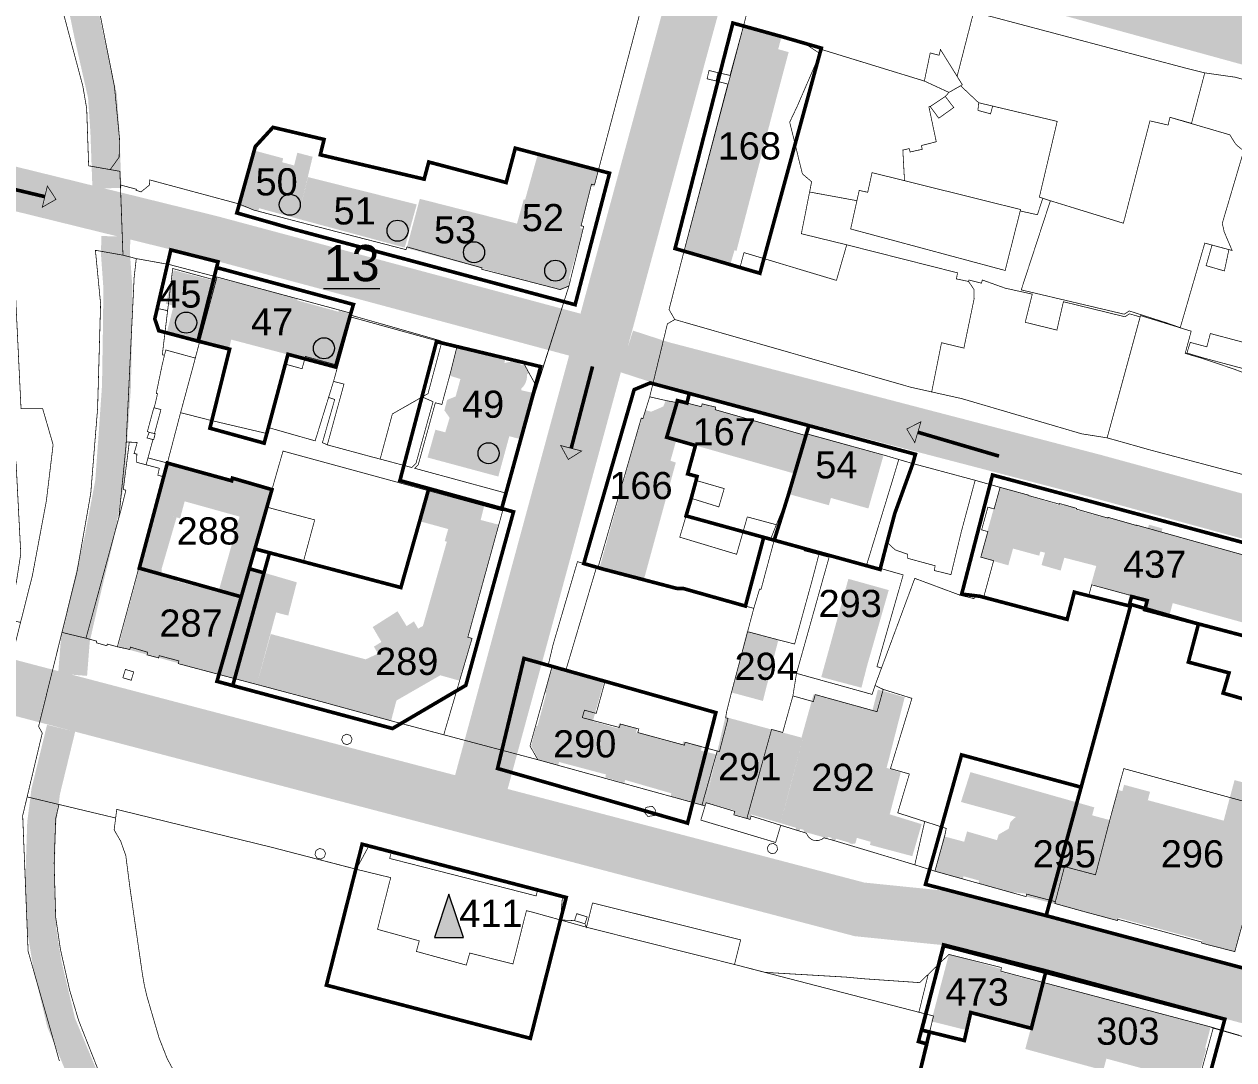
# Model space of a CAD drawing. Header units: millimetres. Extents: x 21689 to 31331, y 37531 to 43751.
# Drawn here: x 26219.4 to 26553.4, y 42319.8 to 42605.9 of the extents above; entities that cross this region are included whole.
import ezdxf

# ---------------------------------------------------------------- set-up
doc = ezdxf.new("R2010")
doc.units = ezdxf.units.MM
doc.linetypes.add('g5_084', pattern=[0.4, 0.2, -0.2])
doc.layers.add('0.1 ОКН', color=1, linetype='Continuous', lineweight=9, transparency=0.4)
doc.layers.add('00 Дороги', color=252, linetype='Continuous', lineweight=9, transparency=0.2)
for name, color, linetype, lineweight in [('0.15 - Видовые раскрытия', 22, 'Continuous', 9), ('00 границы ОКН', 1, 'Continuous', 40), ('00 номер ОКН', 7, 'Continuous', 15), ('00 Разраб границы', 5, 'g5_084', 50), ('CONTUR', 150, 'Continuous', 9)]:
    doc.layers.add(name, color=color, linetype=linetype, lineweight=lineweight)
doc.styles.get("Standard").update_dxf_attribs({"font": 'arial.ttf'})
doc.linetypes.add('474_2', pattern='A,1,-0.5,[222,geobl2.shx,S=0.1,R=0,X=0,Y=0],-0.5,3', length=5)

# ---------------------------------------------------------------- blocks, each defined once
blk = doc.blocks.new('участки все')
at = {"layer": 'CONTUR', "const_width": 0.2}
for points in [[(3319.25, 4749.1), (3334.95, 4811.3), (3338.8, 4831.9), (3340.66, 4847.39), (3337.77, 4857.37), (3331.8, 4857.33)], [(3337.07, 4990.71), (3348.86, 4946.46), (3349.93, 4940.2), (3350.47, 4924.42), (3359.1, 4922.9), (3359.95, 4899.74), (3352.34, 4901.09), (3353.77, 4886.3), (3352.94, 4857.34), (3351.05, 4833.94), (3347.25, 4812.3), (3336.65, 4769.54), (3337.66, 4767.74), (3332.26, 4744.95), (3333.75, 4707.49), (3342.4, 4677.14)], [(3535.69, 4979.91), (3531.26, 4962.97), (3527.57, 4949.39), (3524.25, 4950.14), (3523.53, 4950.32), (3522.68, 4950.53), (3521.78, 4950.75), (3521.23, 4948.46), (3522.13, 4948.23), (3522.99, 4948.03), (3523.7, 4947.86), (3526.96, 4946.99), (3514.78, 4900.52), (3510.73, 4884.71), (3512.32, 4881.96), (3510.27, 4880.78), (3505.39, 4860.61), (3503.5, 4854.58), (3503.06, 4854.76), (3491.11, 4813.44), (3490.7, 4813.56), (3485.44, 4815.09), (3478.68, 4792.07), (3477.29, 4786.15), (3478.35, 4785.84), (3472.33, 4764.17), (3474.52, 4760.37), (3448.52, 4767.27), (3456.33, 4793.88), (3455.18, 4794.23), (3473.71, 4861.59), (3483.08, 4891.21), (3487.17, 4907.7), (3486.44, 4907.84), (3489.31, 4919.35), (3490.14, 4919.13), (3514.9, 5012.83)], [(3670.47, 4976.43), (3744.9, 4957.65), (3737.73, 4929.24), (3724.21, 4933.05), (3712.88, 4936.21), (3709.51, 4936.63), (3694, 4941.02), (3678.15, 4945.78), (3667.08, 4948.89), (3658.65, 4950.09), (3652.86, 4951.54), (3600.73, 4965.36)], [(3670.58, 4816.57), (3639.75, 4825.19), (3639.74, 4825.09), (3631.94, 4827.32), (3631.88, 4827.13), (3623.21, 4829.61), (3623.26, 4829.8), (3618.53, 4831.15), (3618.48, 4830.96), (3609.83, 4833.39), (3609.86, 4833.49), (3602.13, 4835.61), (3595.24, 4837.56), (3583.83, 4840.63), (3578.05, 4842.17), (3574.15, 4843.31), (3570, 4844.53), (3548.66, 4850.41), (3548.52, 4849.9), (3523.46, 4857.06), (3523.63, 4857.76), (3519.87, 4858.67), (3519.66, 4857.88), (3513.03, 4859.56), (3512.91, 4859.01), (3509.82, 4859.6), (3505.39, 4860.61), (3510.27, 4880.78), (3512.32, 4881.96), (3512.32, 4881.96), (3577.46, 4863.26), (3591.57, 4860.11), (3624.63, 4850.4), (3631.69, 4849.28), (3638.03, 4847.5), (3643.54, 4845.94), (3671.74, 4838.47)], [(3670.58, 4816.57), (3639.75, 4825.19), (3639.74, 4825.09), (3631.94, 4827.32), (3631.88, 4827.13), (3623.21, 4829.61), (3623.26, 4829.8), (3618.53, 4831.15), (3618.48, 4830.96), (3609.83, 4833.39), (3609.86, 4833.49), (3602.13, 4835.61), (3600.5, 4829.65), (3598.76, 4830.14), (3597.04, 4823.86), (3598.76, 4823.39), (3596.82, 4816.33), (3600.35, 4815.35), (3597.61, 4805.31), (3597.61, 4805.31), (3599.97, 4804.67), (3620.5, 4799.17), (3622.5, 4806.61), (3626.56, 4805.52), (3627.42, 4808.69), (3642.61, 4804.56), (3641.94, 4802.07), (3648.89, 4800.18), (3672.31, 4793.83)], [(3669.72, 4776.93), (3663.98, 4778.72), (3665.37, 4784.17), (3654.32, 4787.16), (3655.41, 4791.23), (3657.22, 4797.92), (3648.89, 4800.18), (3648.16, 4800.37), (3641.94, 4802.07), (3642.61, 4804.56), (3627.42, 4808.69), (3626.56, 4805.52), (3622.5, 4806.61), (3620.5, 4799.17), (3599.97, 4804.67), (3597.61, 4805.31), (3596.57, 4805.47), (3595.18, 4805.81), (3594.95, 4804.86), (3591.08, 4805.82), (3578.58, 4810.47), (3567.6, 4780.87), (3569.87, 4779.8), (3577.79, 4777.33), (3571.86, 4757.92), (3577.08, 4756.43), (3573.87, 4745.71), (3587.26, 4741.41), (3586.84, 4739.32), (3584.14, 4729.59), (3609.3, 4722.57), (3609.48, 4723.25), (3617.4, 4721.18), (3619.92, 4730.85), (3628.48, 4728.59), (3632.5, 4744), (3634.75, 4752.29), (3636.3, 4757.93), (3636.3, 4757.93), (3677.64, 4746.65)], [(3668.14, 4684.26), (3660.21, 4686.59), (3602.32, 4701.98), (3602.51, 4702.96), (3588, 4706.6), (3579.91, 4698.81), (3564.55, 4699.87), (3559.59, 4700.33), (3537.26, 4701.64), (3528.8, 4703.82), (3530.5, 4710.62), (3489.6, 4720.83), (3487.92, 4714.11), (3487.5, 4715.06), (3488.13, 4716.96), (3485.24, 4717.87), (3484.63, 4715.93), (3480.75, 4716.12), (3481.31, 4722.66), (3474.44, 4724.39), (3474.03, 4722.76), (3433.6, 4733.11), (3434.03, 4734.82), (3427.81, 4736.5), (3424.35, 4730.14), (3400.84, 4736.23), (3358.23, 4746.65), (3357.92, 4744.28), (3333.49, 4750.11), (3337.66, 4767.74), (3336.65, 4769.54), (3343.1, 4795.54), (3343.1, 4795.54), (3349.74, 4793.94), (3352.71, 4793.13), (3352.57, 4792.69), (3355.49, 4791.86), (3355.63, 4792.32), (3358.41, 4791.57), (3361.82, 4790.82), (3362.01, 4791.48), (3366.78, 4790.06), (3366.59, 4789.34), (3369.8, 4788.49), (3369.96, 4789.11), (3375.4, 4787.67), (3375.2, 4786.92), (3380.39, 4785.54), (3396.91, 4781.16), (3414.87, 4776.38), (3425.46, 4773.47), (3433.92, 4771.14), (3474.52, 4760.37), (3519.82, 4747.86), (3520.68, 4747.64), (3519.5, 4743.7), (3540.15, 4737.52), (3541.57, 4742.27), (3548.64, 4740.09), (3549.19, 4739.07), (3549.98, 4738.4), (3550.7, 4738.1), (3551.96, 4738.05), (3552.93, 4738.41), (3553.49, 4738.81), (3554.35, 4738.58), (3555.55, 4738.25), (3556.45, 4738), (3578.58, 4731.35), (3584.14, 4729.59), (3609.3, 4722.57), (3609.48, 4723.25), (3617.4, 4721.18), (3617.25, 4720.67), (3625.04, 4718.5), (3634.52, 4715.95), (3634.6, 4716.32), (3657.85, 4710.01), (3657.77, 4709.72), (3666.94, 4707.38)], [(3342.4, 4677.14), (3333.75, 4707.49), (3332.26, 4744.95), (3333.49, 4750.11), (3342.29, 4748.01), (3341.37, 4744.13), (3340.95, 4731.83), (3341.37, 4716.89), (3342.68, 4707.99), (3345.22, 4696.74), (3347.71, 4688.36), (3356.81, 4665.27)], [(3575.84, 4657.35), (3583.75, 4689.6), (3578.58, 4690.92), (3563.11, 4694.92), (3528.8, 4703.82), (3487.92, 4714.11), (3472.92, 4718.3), (3471.35, 4718.69), (3467.64, 4703.97), (3455.69, 4706.97), (3454.75, 4703.65), (3440.97, 4707.42), (3441.75, 4710.35), (3430.23, 4713.53), (3433.87, 4727.81), (3424.6, 4730.06), (3400.84, 4736.23), (3358.23, 4746.65), (3358.23, 4746.65), (3357.51, 4741.01), (3359.33, 4737.85), (3360.73, 4733.89), (3361.9, 4724.81), (3365.33, 4701.03), (3365.88, 4697.93), (3366.58, 4694.96), (3369.93, 4683.5), (3372.17, 4677.78), (3380, 4663.28)]]:
    blk.add_lwpolyline(points, dxfattribs=at)
for points in [[(3322.4, 5027.8), (3323.12, 5026.21), (3333.41, 5001.28), (3337.07, 4990.71), (3348.86, 4946.46), (3349.93, 4940.2), (3350.47, 4924.42), (3356.42, 4923.37), (3358.89, 4926.8), (3358.99, 4932.02), (3357.6, 4946.31), (3353.84, 4965.2), (3349.1, 4992.71), (3339.16, 5011.4), (3334.62, 5020.82), (3330.45, 5031.14), (3322.4, 5027.8)], [(3535.69, 4979.91), (3539.99, 4982.53), (3595.15, 4968.18), (3594.82, 4966.88), (3590.27, 4949.14), (3585.66, 4956.54), (3585.29, 4954.95), (3582.84, 4955.6), (3581.22, 4947.83), (3543.7, 4959.36), (3531.26, 4962.97), (3535.69, 4979.91)], [(3594.82, 4966.88), (3600.73, 4965.36), (3652.86, 4951.54), (3658.65, 4950.09), (3654.98, 4936.15), (3649.03, 4937.82), (3648.52, 4935.68), (3643.51, 4936.83), (3636.18, 4908.56), (3616.02, 4914.77), (3612.98, 4915.78), (3617.9, 4936.69), (3596.21, 4941.84), (3591.24, 4946.53), (3591.7, 4946.81), (3590.27, 4949.14), (3594.82, 4966.88)], [(3531.26, 4962.97), (3543.7, 4959.36), (3548.85, 4957.77), (3552.41, 4955.41), (3546.13, 4940.88), (3544.04, 4936.49), (3547.54, 4922.2), (3550.09, 4920.03), (3547.26, 4905.66), (3559.79, 4902.6), (3556.95, 4892.77), (3531.41, 4900.45), (3530.24, 4896.05), (3527.27, 4896.89), (3514.78, 4900.52), (3531.26, 4962.97)], [(3548.85, 4957.77), (3581.22, 4947.83), (3588.01, 4944.7), (3587.01, 4943.57), (3582.84, 4940.79), (3582.71, 4940.87), (3582.47, 4940.74), (3584.51, 4931.07), (3580.4, 4930.01), (3580.64, 4928.98), (3577.29, 4928.24), (3577.03, 4929.17), (3575.28, 4928.77), (3575.74, 4920.31), (3566.78, 4922.54), (3565.58, 4917.11), (3563.23, 4917.62), (3563.01, 4916.64), (3562.59, 4914.79), (3549.54, 4917.18), (3550.09, 4920.03), (3547.54, 4922.2), (3544.04, 4936.49), (3546.13, 4940.88), (3552.41, 4955.41), (3548.85, 4957.77)], [(3582.84, 4955.6), (3585.29, 4954.95), (3585.66, 4956.54), (3591.7, 4946.81), (3588.01, 4944.7), (3581.22, 4947.83), (3582.84, 4955.6)], [(3521.23, 4948.46), (3521.78, 4950.75), (3522.68, 4950.53), (3523.53, 4950.32), (3524.25, 4950.14), (3524.09, 4949.5), (3523.87, 4948.53), (3523.7, 4947.86), (3522.99, 4948.03), (3522.13, 4948.23), (3521.23, 4948.46)], [(3591.24, 4946.53), (3596.21, 4941.84), (3596.02, 4939.72), (3599.51, 4938.77), (3600.07, 4940.92), (3617.9, 4936.69), (3612.98, 4915.78), (3613.92, 4915.47), (3612.44, 4910.91), (3607.7, 4911.94), (3607.8, 4912.34), (3575.74, 4920.31), (3575.28, 4928.77), (3577.03, 4929.17), (3577.29, 4928.24), (3580.64, 4928.98), (3580.4, 4930.01), (3584.51, 4931.07), (3582.47, 4940.74), (3582.71, 4940.87), (3582.84, 4940.79), (3585.2, 4937.57), (3589.34, 4940.52), (3587.01, 4943.57), (3588.01, 4944.7), (3591.24, 4946.53)], [(3582.84, 4940.79), (3587.01, 4943.57), (3589.34, 4940.52), (3585.2, 4937.57), (3582.84, 4940.79)], [(3607.97, 4890.15), (3616.02, 4914.77), (3636.18, 4908.56), (3643.51, 4936.83), (3648.52, 4935.68), (3649.03, 4937.82), (3665.56, 4932.98), (3667.12, 4930.5), (3667.63, 4929.97), (3669.4, 4928.57), (3663.48, 4908.53), (3663.99, 4906.25), (3666.18, 4901.04), (3658.65, 4903.07), (3651.88, 4879.72), (3648, 4881.07), (3637.8, 4884.33), (3636.42, 4883.43), (3607.97, 4890.15)], [(3359.25, 4919.13), (3363.67, 4917.94), (3363.55, 4917.66), (3364.94, 4917.22), (3367.25, 4919.09), (3367.35, 4920.52), (3388.44, 4914.84), (3391.83, 4913.94), (3396.04, 4912.21), (3407.95, 4909.07), (3438.11, 4901.26), (3438.35, 4902.02), (3459.09, 4896.24), (3458.99, 4895.85), (3480.61, 4890.25), (3483.08, 4891.21), (3474.19, 4863.37), (3472.09, 4867.15), (3470.74, 4869.63), (3452.13, 4874.29), (3447.96, 4875.66), (3447.61, 4875.77), (3447.7, 4876.06), (3447.09, 4876.25), (3422.74, 4883.2), (3422.88, 4883.72), (3385.89, 4893.71), (3372.66, 4897.17), (3363.63, 4898.79), (3359.95, 4899.74), (3359.25, 4919.13)], [(3560.86, 4906.98), (3561.09, 4907.95), (3563.01, 4916.64), (3563.23, 4917.62), (3565.58, 4917.11), (3566.78, 4922.54), (3607.8, 4912.34), (3607.62, 4911.65), (3605.92, 4904.97), (3603.53, 4895.51), (3560.86, 4906.98)], [(3324.77, 4908.98), (3329.4, 4907.09), (3331.8, 4857.33), (3337.77, 4857.37), (3340.66, 4847.39), (3338.8, 4831.9), (3334.95, 4811.3), (3331.67, 4798.31), (3328.81, 4798.99), (3330.42, 4809.08), (3330.5, 4809.33), (3331.73, 4817.27), (3330.42, 4842.68), (3324.07, 4843.64), (3327.82, 4860.8), (3327.83, 4868.62), (3327.77, 4874.85), (3327.2, 4881.47), (3326.33, 4881.49), (3326.01, 4895.06), (3325.81, 4897.28), (3324.77, 4908.98)], [(3352.34, 4901.09), (3359.95, 4899.74), (3363.63, 4898.79), (3363.04, 4893.67), (3360.78, 4846.97), (3358.84, 4827.37), (3349.74, 4793.94), (3343.1, 4795.54), (3347.25, 4812.3), (3351.05, 4833.94), (3352.94, 4857.34), (3353.77, 4886.3), (3352.34, 4901.09)], [(3514.78, 4900.52), (3527.27, 4896.89), (3530.24, 4896.05), (3531.41, 4900.45), (3556.95, 4892.77), (3559.79, 4902.6), (3590.37, 4894.86), (3590.08, 4893.18), (3593.41, 4892.48), (3594.9, 4890.33), (3594.97, 4887.74), (3592.14, 4874.07), (3585.97, 4875.56), (3583.24, 4861.97), (3577.46, 4863.26), (3512.32, 4881.96), (3510.73, 4884.71), (3514.78, 4900.52)], [(3660.65, 4902.53), (3659.02, 4896.84), (3664.06, 4895.39), (3665.31, 4901.28), (3660.65, 4902.53)], [(3363.63, 4898.79), (3363.04, 4893.67), (3360.84, 4848.17), (3363.88, 4847.98), (3363.01, 4844.93), (3363.78, 4844.82), (3363.72, 4842.53), (3366.34, 4841.84), (3366.85, 4843.74), (3368.22, 4848.81), (3366.59, 4849.26), (3367.18, 4850.8), (3366.7, 4851.06), (3368.48, 4857.62), (3368.59, 4857.6), (3369.5, 4861.5), (3369.13, 4861.53), (3370.72, 4869.2), (3371.39, 4872.07), (3370.81, 4872.23), (3372.27, 4884.41), (3369.64, 4884.99), (3372.41, 4897.21), (3363.63, 4898.79)], [(3373.68, 4896.06), (3375.22, 4895.63), (3385.68, 4892.78), (3381.15, 4875.93), (3379.91, 4871.32), (3371.78, 4873.54), (3371.39, 4872.07), (3370.81, 4872.23), (3373.68, 4896.06)], [(3410.34, 4871.77), (3409.4, 4868.37), (3404.89, 4869.61), (3400.36, 4853.08), (3400.1, 4852.12), (3399.65, 4850.48), (3383.98, 4854.16), (3375.86, 4856.24), (3379.58, 4870.02), (3381.15, 4875.93), (3385.64, 4892.78), (3385.89, 4893.71), (3422.88, 4883.72), (3422.74, 4883.2), (3418.79, 4869.45), (3410.34, 4871.77)], [(3593.41, 4892.48), (3593.55, 4892.88), (3596.99, 4892.01), (3597.21, 4892.89), (3603.55, 4890.62), (3611.01, 4888.98), (3609.08, 4881.19), (3617.82, 4879.05), (3619.61, 4886.88), (3636.63, 4882.72), (3637.85, 4883.54), (3640.81, 4882.69), (3631.69, 4849.28), (3624.63, 4850.4), (3591.57, 4860.11), (3583.24, 4861.97), (3585.97, 4875.56), (3592.14, 4874.07), (3594.97, 4887.74), (3594.9, 4890.33), (3593.41, 4892.48)], [(3422.74, 4883.2), (3447.09, 4876.25), (3447.7, 4876.06), (3447.61, 4875.77), (3446.43, 4876.15), (3423.01, 4882.63), (3421.29, 4876.44), (3419.31, 4869.31), (3418.79, 4869.45), (3422.74, 4883.2)], [(3640.9, 4883.06), (3654.9, 4878.74), (3653.24, 4872.61), (3657.91, 4871.24), (3666.58, 4868.32), (3671.83, 4866.32), (3681.76, 4863.79), (3675.12, 4837.58), (3671.74, 4838.47), (3643.54, 4845.94), (3638.03, 4847.5), (3631.69, 4849.28), (3640.9, 4883.06)], [(3447.96, 4875.66), (3444.17, 4861.49), (3434.33, 4855.88), (3430.96, 4843.42), (3428.36, 4844.1), (3416.37, 4847.35), (3417.81, 4852.57), (3420.97, 4864.13), (3418.09, 4864.88), (3421.29, 4876.44), (3423.01, 4882.63), (3446.43, 4876.15), (3447.96, 4875.66)], [(3653.71, 4872.71), (3658.41, 4871.31), (3668.18, 4868.7), (3683.08, 4864.63), (3684.87, 4872.42), (3669.98, 4875.49), (3660.19, 4878.09), (3659.22, 4874.42), (3654.64, 4875.64), (3653.71, 4872.71)], [(3369.13, 4861.53), (3370.72, 4869.2), (3371.39, 4872.07), (3371.78, 4873.54), (3379.91, 4871.32), (3379.58, 4870.02), (3375.86, 4856.26), (3372.21, 4842.33), (3366.85, 4843.74), (3368.22, 4848.81), (3368.42, 4848.75), (3368.85, 4850.41), (3368.65, 4850.45), (3370.44, 4857.11), (3368.58, 4857.56), (3369.5, 4861.5), (3369.13, 4861.53)], [(3452.13, 4874.29), (3470.74, 4869.63), (3472.09, 4867.15), (3474.19, 4863.37), (3473.71, 4861.59), (3470.06, 4848.82), (3466.94, 4837.88), (3465.88, 4833.97), (3440.51, 4840.87), (3441.47, 4841.83), (3446.2, 4858.97), (3448, 4858.5), (3450.15, 4866.45), (3452.13, 4874.29)], [(3400.1, 4852.12), (3400.36, 4853.08), (3404.89, 4869.61), (3409.4, 4868.37), (3410.34, 4871.77), (3418.79, 4869.45), (3419.31, 4869.31), (3418.09, 4864.88), (3413.01, 4848.45), (3400.1, 4852.12)], [(3420.97, 4864.13), (3417.81, 4852.57), (3416.37, 4847.35), (3415.02, 4847.95), (3418.41, 4859.89), (3416.72, 4860.46), (3418.09, 4864.88), (3420.97, 4864.13)], [(3434.33, 4855.88), (3442.99, 4860.82), (3442.97, 4860.41), (3445.56, 4859.26), (3440.85, 4842.22), (3439.68, 4841.09), (3430.96, 4843.42), (3434.33, 4855.88)], [(3512.91, 4859.01), (3513.03, 4859.56), (3519.66, 4857.88), (3519.87, 4858.67), (3523.63, 4857.76), (3523.46, 4857.06), (3548.51, 4849.9), (3543.74, 4833.7), (3540.36, 4825.28), (3539.07, 4825.63), (3537.14, 4826.15), (3532.33, 4827.44), (3529.39, 4817.12), (3513.69, 4821.85), (3516.85, 4832.56), (3517.64, 4832.33), (3524.47, 4830.21), (3525.96, 4835.26), (3518.19, 4837.52), (3518.45, 4838.62), (3515.87, 4839.33), (3517.02, 4843.48), (3518.02, 4847.17), (3510.09, 4849.44), (3512.91, 4859.01)], [(3368.82, 4850.42), (3368.42, 4848.75), (3366.59, 4849.26), (3367.18, 4850.8), (3368.82, 4850.42)], [(3548.13, 4818.7), (3538.76, 4821.29), (3543.74, 4833.7), (3548.66, 4850.41), (3570, 4844.53), (3574.15, 4843.31), (3572.48, 4837.72), (3565.31, 4814.28), (3555.16, 4817.16), (3554.91, 4816.3), (3552.09, 4817.04), (3547.98, 4818.12), (3548.13, 4818.7)], [(3371.15, 4838.54), (3358.41, 4791.57), (3355.63, 4792.32), (3355.49, 4791.86), (3352.57, 4792.69), (3352.71, 4793.13), (3349.74, 4793.94), (3359.33, 4829.13), (3360.75, 4834.83), (3360.05, 4835.02), (3361.69, 4848.12), (3363.88, 4847.98), (3363.01, 4844.93), (3363.78, 4844.82), (3363.72, 4842.53), (3369.99, 4840.87), (3369.57, 4838.97), (3371.15, 4838.54)], [(3404.14, 4845.63), (3399.69, 4830.14), (3412.89, 4826.62), (3409.76, 4815.07), (3396.39, 4818.62), (3394.82, 4813.15), (3398.88, 4811.99), (3390.8, 4782.78), (3396.91, 4781.16), (3414.87, 4776.38), (3425.46, 4773.47), (3433.92, 4771.14), (3448.52, 4767.27), (3456.33, 4793.88), (3455.18, 4794.23), (3463.72, 4825.28), (3464.77, 4829.09), (3404.14, 4845.63)], [(3578.05, 4842.17), (3583.83, 4840.63), (3595.24, 4837.56), (3591.46, 4823.5), (3588.57, 4811.5), (3583.97, 4812.64), (3584.19, 4813.95), (3576.59, 4816.02), (3576.61, 4817.13), (3573.15, 4818.35), (3570.94, 4820.42), (3573.06, 4828.39), (3577.84, 4841.59), (3578.05, 4842.17)], [(3539.76, 4821.01), (3548.13, 4818.7), (3547.98, 4818.12), (3552.09, 4817.04), (3551.97, 4816.55), (3550.63, 4811.43), (3550.09, 4809.41), (3545.4, 4792.34), (3541.29, 4793.38), (3532.42, 4795.75), (3534.12, 4802.18), (3535.72, 4807.51), (3536.13, 4807.43), (3539.76, 4821.01)], [(3567.6, 4780.87), (3566.78, 4778.42), (3545.92, 4784.23), (3553.39, 4810.87), (3554.8, 4815.87), (3555.16, 4817.16), (3575.38, 4811.43), (3568.13, 4786.09), (3569.39, 4785.71), (3567.6, 4780.87)], [(3485.44, 4815.09), (3490.7, 4813.56), (3482.14, 4784.77), (3477.29, 4786.15), (3478.68, 4792.07), (3485.44, 4815.09)], [(3490.7, 4813.56), (3492.81, 4812.95), (3512.79, 4807.71), (3514.76, 4807.64), (3534.12, 4802.18), (3532.42, 4795.75), (3527.96, 4778.96), (3526.61, 4773.61), (3526.36, 4771.95), (3527.02, 4771.79), (3524.64, 4762.61), (3515.17, 4765.21), (3514.96, 4764.39), (3502.1, 4767.89), (3502.38, 4768.86), (3497.27, 4770.24), (3497, 4769.28), (3486.77, 4772), (3487.37, 4774.07), (3490.62, 4773.17), (3492.99, 4781.76), (3484.6, 4784.08), (3482.14, 4784.77), (3490.7, 4813.56)], [(3678.41, 4814.5), (3694.4, 4810.12), (3694.22, 4809.44), (3693.2, 4805.25), (3693.74, 4805.14), (3691.25, 4796.62), (3690.9, 4796.71), (3689.36, 4791.09), (3689.81, 4791.02), (3687.6, 4783.6), (3686.55, 4779.91), (3685.54, 4776.27), (3684.31, 4771.38), (3672.08, 4774.71), (3669.72, 4776.93), (3663.98, 4778.72), (3665.37, 4784.16), (3654.32, 4787.15), (3655.42, 4791.23), (3657.22, 4797.92), (3672.32, 4793.83), (3677.82, 4814.26), (3678.41, 4814.5)], [(3362.22, 4782.33), (3361.55, 4782.53), (3360.59, 4782.82), (3359.92, 4783.02), (3360.12, 4783.69), (3360.42, 4784.65), (3360.62, 4785.32), (3361.28, 4785.12), (3362.24, 4784.84), (3362.92, 4784.64), (3362.71, 4783.95), (3362.42, 4783), (3362.22, 4782.33)], [(3360.42, 4784.65), (3360.62, 4785.32), (3361.28, 4785.12), (3362.24, 4784.84), (3362.92, 4784.64), (3362.71, 4783.95), (3362.42, 4783), (3362.22, 4782.33), (3361.55, 4782.53), (3360.59, 4782.82), (3359.92, 4783.02), (3360.12, 4783.69), (3360.42, 4784.65)], [(3478.35, 4785.85), (3484.6, 4784.08), (3492.99, 4781.76), (3490.62, 4773.17), (3487.37, 4774.07), (3486.77, 4772), (3497, 4769.28), (3497.27, 4770.24), (3502.38, 4768.86), (3502.1, 4767.89), (3514.96, 4764.39), (3515.17, 4765.21), (3524.03, 4762.78), (3519.82, 4747.86), (3474.52, 4760.37), (3472.33, 4764.17), (3478.35, 4785.85)], [(3569.86, 4779.78), (3567.6, 4780.87), (3566.78, 4778.42), (3545.92, 4784.23), (3544.92, 4778), (3550.57, 4776.43), (3551.1, 4778.37), (3568.16, 4773.64), (3569.86, 4779.78)], [(3573.87, 4745.71), (3577.08, 4756.43), (3571.86, 4757.92), (3577.79, 4777.33), (3569.87, 4779.8), (3568.16, 4773.64), (3551.1, 4778.37), (3550.57, 4776.43), (3544.92, 4778), (3542.11, 4767.91), (3539.04, 4768.75), (3532.47, 4745.08), (3532.21, 4744.15), (3533.11, 4743.88), (3533.39, 4744.83), (3541.57, 4742.28), (3548.64, 4740.09), (3549.19, 4739.07), (3549.98, 4738.4), (3550.7, 4738.1), (3551.96, 4738.05), (3552.93, 4738.41), (3553.49, 4738.81), (3554.35, 4738.58), (3555.55, 4738.25), (3556.45, 4738), (3578.58, 4731.35), (3581.32, 4743.31), (3573.87, 4745.71)], [(3421.67, 4767.45), (3422.72, 4767.09), (3423.21, 4766.09), (3422.86, 4765.03), (3421.85, 4764.53), (3420.81, 4764.88), (3420.31, 4765.88), (3420.68, 4766.94), (3421.67, 4767.45)], [(3420.68, 4766.94), (3421.67, 4767.45), (3422.72, 4767.09), (3423.21, 4766.09), (3422.86, 4765.03), (3421.85, 4764.53), (3420.81, 4764.88), (3420.31, 4765.88), (3420.68, 4766.94)], [(3636.3, 4757.93), (3677.64, 4746.65), (3676.71, 4744.03), (3675.34, 4738.65), (3673.05, 4729.43), (3670.18, 4718.69), (3668.56, 4713.26), (3666.94, 4707.38), (3657.77, 4709.72), (3657.85, 4710.01), (3634.6, 4716.32), (3634.52, 4715.95), (3625.04, 4718.5), (3617.25, 4720.67), (3617.4, 4721.18), (3619.92, 4730.85), (3628.48, 4728.59), (3632.5, 4744), (3634.75, 4752.29), (3636.3, 4757.93)], [(3504.88, 4744.71), (3503.95, 4745.81), (3504.36, 4747.21), (3506.15, 4747.52), (3507.06, 4746.37), (3506.64, 4744.96), (3504.88, 4744.71)], [(3504.36, 4747.21), (3506.15, 4747.52), (3507.06, 4746.37), (3506.64, 4744.96), (3504.88, 4744.71), (3503.95, 4745.81), (3504.36, 4747.21)], [(3533.39, 4744.83), (3533.11, 4743.88), (3532.21, 4744.15), (3528.61, 4745.16), (3528.88, 4746.11), (3520.94, 4748.51), (3519.5, 4743.7), (3540.15, 4737.52), (3541.57, 4742.28), (3533.39, 4744.83)], [(3539, 4734.4), (3538.08, 4735.02), (3537.86, 4736.12), (3538.48, 4737.04), (3539.56, 4737.25), (3540.48, 4736.64), (3540.7, 4735.55), (3540.08, 4734.61), (3539, 4734.4)], [(3538.48, 4737.04), (3539.56, 4737.25), (3540.48, 4736.64), (3540.7, 4735.55), (3540.08, 4734.61), (3539, 4734.4), (3538.08, 4735.02), (3537.86, 4736.12), (3538.48, 4737.04)], [(3413.25, 4735.3), (3414.21, 4735.86), (3415.31, 4735.57), (3415.87, 4734.61), (3415.59, 4733.5), (3414.63, 4732.94), (3413.53, 4733.21), (3412.96, 4734.18), (3413.25, 4735.3)], [(3413.25, 4735.3), (3414.21, 4735.86), (3415.31, 4735.57), (3415.87, 4734.61), (3415.59, 4733.5), (3414.63, 4732.94), (3413.53, 4733.21), (3412.96, 4734.18), (3413.25, 4735.3)], [(3495.22, 4719.42), (3530.5, 4710.62), (3528.8, 4703.82), (3487.92, 4714.11), (3489.6, 4720.83), (3495.22, 4719.42)], [(3485.25, 4717.84), (3486.21, 4717.55), (3487.18, 4717.26), (3488.12, 4716.96), (3487.5, 4715.06), (3486.56, 4715.36), (3485.58, 4715.65), (3484.63, 4715.93), (3485.25, 4717.84)], [(3588, 4706.6), (3602.51, 4702.96), (3602.32, 4701.98), (3660.21, 4686.59), (3660.98, 4686.25), (3655.51, 4666.38), (3658, 4665.81), (3654.07, 4651.62), (3650.83, 4640.32), (3576.78, 4660.86), (3583.75, 4689.6), (3579.72, 4690.64), (3582.28, 4701.09), (3588, 4706.6)], [(3655.51, 4666.38), (3660.98, 4686.25), (3668.18, 4684.18), (3686.32, 4679.13), (3683.45, 4676.92), (3681.74, 4674.66), (3676.09, 4652.98), (3676.69, 4651.21), (3677.75, 4650.07), (3681.95, 4647.62), (3677.15, 4633.47), (3675.42, 4633.89), (3652.39, 4639.89), (3650.83, 4640.32), (3654.07, 4651.62), (3658, 4665.81), (3655.51, 4666.38)]]:
    blk.add_lwpolyline(points, close=True, dxfattribs=at)
blk = doc.blocks.new('стрелка вид улицы')
at = {"layer": '0.15 - Видовые раскрытия', "linetype": '474_2'}
h = blk.add_hatch(color=256, dxfattribs=at)
h.dxf.hatch_style = 1
h.paths.add_polyline_path([(-23.36, -2.99), (-23.36, 2.99), (-26.54, 0)])
at = {"layer": '0.15 - Видовые раскрытия', "const_width": 0.2}
blk.add_lwpolyline([(-23.36, -2.99), (-23.36, 2.99), (-26.54, 0), (-23.36, -2.99)], dxfattribs=at)
at = {"layer": '0.15 - Видовые раскрытия', "linetype": '474_2', "const_width": 1}
blk.add_lwpolyline([(-23.36, 0), (0, 0)], dxfattribs=at)

msp = doc.modelspace()

# ---------------------------------------------------------------- hatches: boundary and pattern name
at = {"layer": '0.1 ОКН', "transparency": 33554585}
h = msp.add_hatch(color=1, dxfattribs=at)
h.dxf.hatch_style = 1
h.paths.add_polyline_path([(26401.56, 42543.3), (26414.4, 42539.48), (26415.54, 42543.44), (26416.1, 42543.29), (26427.2, 42585.77), (26430.5, 42598.18), (26427.62, 42598.99), (26428.55, 42602.47), (26417.96, 42605.42)])
h = msp.add_hatch(color=1, dxfattribs=at)
h.dxf.hatch_style = 1
h.paths.add_polyline_path([(26284.11, 42554.36), (26284.27, 42555.08), (26294.98, 42552.16), (26299.07, 42569.28), (26294.83, 42570.4), (26293.95, 42566.88), (26290.67, 42567.76), (26290.94, 42568.85), (26283.07, 42570.96), (26278.99, 42555.76)])
h = msp.add_hatch(color=1, dxfattribs=at)
h.dxf.hatch_style = 1
h.paths.add_polyline_path([(26345.87, 42538.44), (26367.55, 42532.42), (26369.67, 42533.36), (26370.13, 42535.56), (26369.82, 42535.62), (26373.84, 42549.33), (26372.93, 42549.59), (26375.91, 42561.23), (26376.8, 42560.99), (26377.92, 42565.51), (26361.25, 42569.99), (26357.73, 42557.41), (26357.36, 42557.52), (26355.49, 42550.81), (26349.87, 42552.25)])
h = msp.add_hatch(color=1, dxfattribs=at)
h.dxf.hatch_style = 1
h.paths.add_polyline_path([(26294.99, 42552.16), (26324.51, 42544.19), (26327.81, 42556.1), (26297.77, 42563.68)])
at = {"layer": '0.1 ОКН', "transparency": 33554687}
h = msp.add_hatch(color=2, dxfattribs=at)
h.dxf.hatch_style = 1
edge = h.paths.add_edge_path()
edge.add_arc((26292.76, 42556.03), 2.91, 0, 360)
at = {"layer": '0.1 ОКН', "transparency": 33554585}
h = msp.add_hatch(color=1, dxfattribs=at)
h.dxf.hatch_style = 1
h.paths.add_polyline_path([(26325.02, 42544.05), (26345.87, 42538.44), (26349.87, 42552.25), (26328.66, 42557.66)])
at = {"layer": '0.1 ОКН', "transparency": 33554687}
h = msp.add_hatch(color=2, dxfattribs=at)
h.dxf.hatch_style = 1
edge = h.paths.add_edge_path()
edge.add_arc((26322.51, 42548.86), 2.91, 0, 360)
h = msp.add_hatch(color=2, dxfattribs=at)
h.dxf.hatch_style = 1
edge = h.paths.add_edge_path()
edge.add_arc((26343.63, 42542.9), 2.91, 0, 360)
h = msp.add_hatch(color=2, dxfattribs=at)
h.dxf.hatch_style = 1
edge = h.paths.add_edge_path()
edge.add_arc((26366.05, 42537.82), 2.91, 0, 360)
at = {"layer": '0.1 ОКН', "transparency": 33554585}
h = msp.add_hatch(color=1, dxfattribs=at)
h.dxf.hatch_style = 1
h.paths.add_polyline_path([(26258.51, 42528.68), (26260.67, 42528.14), (26258.8, 42520.65), (26267.41, 42518.37), (26271.55, 42535.09), (26260.71, 42537.94)])
h = msp.add_hatch(color=1, dxfattribs=at)
h.dxf.hatch_style = 1
h.paths.add_polyline_path([(26267.41, 42518.37), (26275.98, 42516.18), (26276.6, 42518.78), (26305.33, 42511.22), (26309.43, 42525.91), (26306.3, 42526.81), (26306.2, 42526.48), (26294.84, 42529.61), (26294.92, 42529.88), (26288.11, 42531.98), (26271.79, 42536.07)])
at = {"layer": '0.1 ОКН', "transparency": 33554687}
h = msp.add_hatch(color=2, dxfattribs=at)
h.dxf.hatch_style = 1
edge = h.paths.add_edge_path()
edge.add_arc((26264.14, 42523.46), 2.91, 0, 360)
h = msp.add_hatch(color=2, dxfattribs=at)
h.dxf.hatch_style = 1
edge = h.paths.add_edge_path()
edge.add_arc((26302.18, 42516.37), 2.91, 0, 360)
at = {"layer": '0.1 ОКН', "transparency": 33554585}
h = msp.add_hatch(color=1, dxfattribs=at)
h.dxf.hatch_style = 1
edge = h.paths.add_edge_path()
edge.add_line((26356.67, 42504.78), (26356.66, 42505.22))
edge.add_arc((26353.57, 42508.74), 4.69, 311.2106, 365.1866)
edge.add_line((26358.24, 42509.16), (26358.84, 42509.5))
edge.add_line((26358.84, 42509.5), (26357.48, 42511.98))
edge.add_line((26357.48, 42511.98), (26356.9, 42511.66))
edge.add_arc((26353.89, 42507.32), 5.29, 55.2449, 110.9916)
edge.add_line((26351.99, 42512.25), (26352.22, 42513.08))
edge.add_line((26352.22, 42513.08), (26338.88, 42516.65))
edge.add_line((26338.88, 42516.65), (26336.9, 42508.81))
edge.add_line((26336.9, 42508.81), (26339.88, 42507.89))
edge.add_line((26339.88, 42507.89), (26338.55, 42503.06))
edge.add_line((26338.55, 42503.06), (26336.21, 42502.13))
edge.add_line((26336.21, 42502.13), (26335.44, 42499.24))
edge.add_line((26335.44, 42499.24), (26336.89, 42497.16))
edge.add_line((26336.89, 42497.16), (26335.69, 42493.17))
edge.add_line((26335.69, 42493.17), (26332.97, 42493.89))
edge.add_line((26332.97, 42493.89), (26330.79, 42486.21))
edge.add_line((26330.79, 42486.21), (26350.34, 42480.95))
edge.add_line((26350.34, 42480.95), (26353.37, 42492.09))
edge.add_line((26353.37, 42492.09), (26356.52, 42491.25))
edge.add_line((26356.52, 42491.25), (26360.03, 42504.04))
edge.add_line((26360.03, 42504.04), (26356.67, 42504.78))
h = msp.add_hatch(color=1, dxfattribs=at)
h.dxf.hatch_style = 1
h.paths.add_polyline_path([(26378.29, 42455.76), (26390.61, 42452.78), (26399.34, 42484.81), (26397.86, 42485.31), (26399.49, 42491.04), (26396.89, 42491.78), (26399.65, 42501.37), (26396.57, 42501.96), (26395.88, 42500.3), (26392.56, 42498.86), (26390.84, 42499.32), (26390.24, 42496.93), (26389.81, 42497.12)])
h = msp.add_hatch(color=1, dxfattribs=at)
h.dxf.hatch_style = 1
h.paths.add_polyline_path([(26396.89, 42491.78), (26431.85, 42481.84), (26434.96, 42492.33), (26410.2, 42499.42), (26410.37, 42500.11), (26406.62, 42501.03), (26406.41, 42500.24), (26399.78, 42501.92)])
at = {"layer": '0.1 ОКН', "transparency": 33554687}
h = msp.add_hatch(color=2, dxfattribs=at)
h.dxf.hatch_style = 1
edge = h.paths.add_edge_path()
edge.add_arc((26347.64, 42487.39), 2.91, 0, 360)
at = {"layer": '0.1 ОКН', "transparency": 33554585}
h = msp.add_hatch(color=1, dxfattribs=at)
h.dxf.hatch_style = 1
h.paths.add_polyline_path([(26430.8, 42476.04), (26441.62, 42473.02), (26442.17, 42475.04), (26452.52, 42472.13), (26456.67, 42486.71), (26446.85, 42489.77), (26436.23, 42492.68), (26435.51, 42492.52)])
h = msp.add_hatch(color=1, dxfattribs=at)
h.dxf.hatch_style = 1
h.paths.add_polyline_path([(26245.39, 42433.93), (26277.54, 42425.16), (26285.63, 42454.34), (26281.57, 42455.5), (26287.83, 42477.35), (26276.93, 42480.51), (26276.72, 42479.78), (26258.95, 42484.67), (26255.44, 42471.54), (26262.47, 42469.39), (26263.73, 42474.1), (26278.91, 42469.88), (26273.05, 42449.06), (26261.59, 42452.04), (26261.76, 42452.72), (26258.04, 42453.73), (26257.42, 42453.9), (26257.42, 42455.63), (26261.51, 42469.68), (26255.44, 42471.54)])
h = msp.add_hatch(color=1, dxfattribs=at)
h.dxf.hatch_style = 1
h.paths.add_polyline_path([(26283.66, 42423.52), (26320.71, 42413.43), (26322.2, 42419.08), (26334.32, 42426.06), (26339.72, 42424.54), (26343.07, 42436.23), (26341.93, 42436.59), (26350.57, 42467.62), (26345.47, 42468.95), (26346.43, 42472.78), (26330.95, 42476.94), (26328.61, 42468.62), (26336.5, 42466.45), (26335.54, 42463.11), (26336.13, 42462.98), (26329.52, 42439.68), (26328.2, 42438.95), (26327.04, 42440.94), (26325.01, 42439.63), (26322.51, 42443.74), (26315.65, 42439.38), (26318.06, 42435.26), (26315.99, 42433.98), (26317.1, 42432.04), (26313.72, 42430.46), (26287.52, 42437.46)])
h = msp.add_hatch(color=1, dxfattribs=at)
h.dxf.hatch_style = 1
h.paths.add_polyline_path([(26484.88, 42458.22), (26483.36, 42458.63), (26488.76, 42477.96), (26491.6, 42477.17), (26496.5, 42475.82), (26496.46, 42475.67), (26500, 42474.61), (26504.89, 42473.14), (26505.01, 42473.43), (26509.64, 42472.18), (26509.55, 42471.87), (26518.13, 42469.49), (26518.23, 42469.78), (26529.64, 42466.63), (26530.01, 42467.65), (26533.72, 42466.6), (26533.47, 42465.63), (26552.91, 42460.26), (26557.28, 42459.03), (26557.06, 42458.25), (26560.64, 42457.28), (26560.87, 42458.05), (26561.33, 42457.92), (26560.13, 42453.57), (26556.5, 42440.48), (26536.55, 42446), (26535.58, 42442.37), (26528.76, 42444.19), (26528.54, 42444.25), (26529.25, 42446.92), (26514.03, 42451.27), (26515.45, 42456.25), (26506.62, 42458.53), (26505.6, 42454.98), (26500.32, 42456.51), (26501.3, 42459.92), (26500, 42460.25), (26499.69, 42459.09), (26492.45, 42461.06), (26491.16, 42456.43)])
h = msp.add_hatch(color=1, dxfattribs=at)
h.dxf.hatch_style = 1
h.paths.add_polyline_path([(26277.53, 42425.14), (26283.66, 42423.52), (26288.99, 42443.41), (26292.33, 42442.55), (26294.7, 42451.74), (26285.65, 42454.39)])
h = msp.add_hatch(color=1, dxfattribs=at)
h.dxf.hatch_style = 1
h.paths.add_polyline_path([(26458.13, 42449.59), (26453.22, 42432.4), (26452.21, 42428.87), (26450.6, 42422.63), (26439.51, 42425.57), (26442.18, 42435.19), (26443.21, 42438.95), (26443.57, 42440.28), (26444.19, 42442.53), (26447, 42452.69)])
h = msp.add_hatch(color=1, dxfattribs=at)
h.dxf.hatch_style = 1
h.paths.add_polyline_path([(26427.68, 42435.94), (26423.4, 42418.97), (26414.71, 42421.32), (26418.97, 42438.25)])
h = msp.add_hatch(color=1, dxfattribs=at)
h.dxf.hatch_style = 1
h.paths.add_polyline_path([(26360.83, 42412.22), (26359.39, 42406.61), (26361.47, 42402.78), (26366.9, 42401.26), (26367.13, 42402.1), (26380.06, 42398.67), (26379.89, 42397.83), (26385.16, 42396.3), (26385.37, 42397.14), (26398.11, 42393.46), (26397.89, 42392.75), (26407.28, 42390.1), (26407.54, 42390.98), (26410.46, 42404.22), (26406.29, 42405.25), (26406.6, 42406.5), (26401.36, 42407.8), (26401.13, 42406.86), (26388.36, 42410.26), (26388.65, 42411.33), (26383.7, 42412.78), (26383.29, 42411.38), (26376.43, 42413.4), (26379.43, 42424.01), (26365.08, 42427.99), (26363.24, 42421.07), (26363.58, 42421.01), (26361.17, 42412.12)])
h = msp.add_hatch(color=1, dxfattribs=at)
h.dxf.hatch_style = 1
h.paths.add_polyline_path([(26462.55, 42420), (26457.55, 42400.49), (26461.45, 42399.19), (26458.4, 42387.65), (26467.23, 42384.93), (26464.65, 42376.1), (26452.94, 42379.21), (26453.14, 42380.06), (26449.34, 42381.16), (26448.93, 42379.61), (26448.01, 42379.48), (26447.26, 42379.66), (26447.31, 42379.81), (26443.6, 42380.9), (26443.49, 42380.64), (26443.13, 42380.38), (26442.54, 42380.59), (26442.39, 42380.81), (26442.36, 42381.15), (26441.41, 42381.4), (26441.14, 42381.09), (26440.37, 42381.26), (26435.53, 42382.63), (26434.76, 42382.79), (26434.64, 42383.07), (26434.64, 42383.34), (26433.74, 42383.62), (26433.62, 42383.31), (26433.35, 42383.16), (26432.68, 42383.28), (26432.52, 42383.55), (26432.57, 42383.92), (26428.26, 42385.22), (26430.8, 42394.68), (26434.48, 42408.73), (26434.05, 42408.85), (26437.38, 42420.8), (26453.62, 42416.33), (26455.15, 42422.12)])
h = msp.add_hatch(color=1, dxfattribs=at)
h.dxf.hatch_style = 1
h.paths.add_polyline_path([(26434.48, 42408.73), (26428.26, 42385.22), (26420.15, 42387.61), (26419.77, 42386.38), (26415.33, 42387.74), (26415.57, 42388.72), (26407.54, 42390.98), (26413.02, 42414.54)])
h = msp.add_hatch(color=1, dxfattribs=at)
h.dxf.hatch_style = 1
h.paths.add_polyline_path([(26479.77, 42382.92), (26488.01, 42380.53), (26488.5, 42382.09), (26491.23, 42383.66), (26491.76, 42385.57), (26493.22, 42386.93), (26478.08, 42391.07), (26480.7, 42399.31), (26514.9, 42389.58), (26514.3, 42387.38), (26519.12, 42386.07), (26521.37, 42394.4), (26522.64, 42394.06), (26523.11, 42395.81), (26528.52, 42394.35), (26530.29, 42393.87), (26529.67, 42391.56), (26550.62, 42385.9), (26553.61, 42397.1), (26565.79, 42393.91), (26553.79, 42349.58), (26544.59, 42352.07), (26544.79, 42352.79), (26521.58, 42359.06), (26521.39, 42358.34), (26495.96, 42365.02), (26496.15, 42365.73), (26491.67, 42366.19), (26482.88, 42368.64), (26483.08, 42369.36), (26478.79, 42370.55), (26478.59, 42369.83), (26470.76, 42372), (26473.36, 42381.58), (26478.97, 42380.08)])
h = msp.add_hatch(color=1, dxfattribs=at)
h.dxf.hatch_style = 1
h.paths.add_polyline_path([(26336.71, 42365.63), (26332.71, 42353.63), (26340.71, 42353.63)])
h = msp.add_hatch(color=1, dxfattribs=at)
h.dxf.hatch_style = 1
h.paths.add_polyline_path([(26489.02, 42345), (26485.74, 42331.66), (26480.77, 42332.92), (26479.66, 42328.03), (26469.88, 42330.47), (26474.75, 42348.96)])
h = msp.add_hatch(color=1, dxfattribs=at)
h.dxf.hatch_style = 1
h.paths.add_polyline_path([(26485.74, 42331.66), (26497.36, 42328.66), (26500.73, 42341.1), (26488.82, 42344.2)])
h = msp.add_hatch(color=1, dxfattribs=at)
h.dxf.hatch_style = 1
h.paths.add_polyline_path([(26547.05, 42329.04), (26545.49, 42323.06), (26545.83, 42322.99), (26541.37, 42306.48), (26528.34, 42310), (26528.98, 42312.3), (26528.62, 42312.4), (26528.26, 42313.09), (26528.86, 42315.06), (26529.55, 42315.51), (26529.83, 42315.44), (26530.24, 42316.93), (26518.24, 42320.17), (26517.37, 42316.95), (26495.84, 42322.84), (26500.73, 42341.1)])

# ---------------------------------------------------------------- linework, layer by layer
at = {"layer": '0.1 ОКН', "color": 1}
msp.add_lwpolyline([(26336.71, 42365.63), (26332.71, 42353.63), (26340.71, 42353.63)], close=True, dxfattribs=at)
at = {"layer": '0.1 ОКН', "color": 7, "transparency": 33554687}
for centre in [(26292.76, 42556.03), (26322.51, 42548.86), (26343.63, 42542.9), (26366.05, 42537.82), (26264.14, 42523.46), (26302.18, 42516.37), (26347.64, 42487.39)]:
    msp.add_circle(centre, 2.91, dxfattribs=at)
at = {"layer": '00 границы ОКН', "const_width": 1, "flags": 128}
for points in [[(26399.14, 42543.93), (26415.1, 42606.21), (26428.47, 42602.5), (26439.52, 42599.29), (26422.57, 42537.1), (26399.14, 42543.93)], [(26333.26, 42518.21), (26323.17, 42479.85), (26351.26, 42472.11), (26362.03, 42511.31), (26333.26, 42518.21)]]:
    msp.add_lwpolyline(points, close=True, dxfattribs=at)
at = {"layer": '00 границы ОКН', "const_width": 1}
for points in [[(26486.79, 42481.37), (26566.09, 42460.01), (26559.06, 42436.19), (26528.84, 42444.17), (26529.5, 42446.7), (26525.2, 42447.81), (26524.49, 42445.24), (26509.38, 42449.02), (26507.39, 42441.51), (26483.3, 42447.88), (26478.28, 42448.49), (26486.79, 42481.37)], [(26525, 42445.62), (26543.66, 42440.22), (26540.87, 42429.7), (26552.1, 42426.73), (26550.47, 42421.14), (26556.46, 42419.41), (26559.05, 42417.06), (26574.96, 42412.72), (26556.72, 42345), (26501.6, 42359.67), (26525, 42445.62)], [(26357.41, 42430.71), (26410.4, 42415.75), (26402.58, 42385.23), (26350.13, 42400.32), (26357.41, 42430.71)], [(26312.74, 42379.4), (26369.08, 42364.7), (26359.19, 42325.77), (26302.87, 42340.47), (26312.74, 42379.4)], [(26467.26, 42328.06), (26479.01, 42325.17), (26480.77, 42332.92), (26497.51, 42328.54), (26501.57, 42344.4), (26473.28, 42351.6), (26467.26, 42328.06)]]:
    msp.add_lwpolyline(points, close=True, dxfattribs=at)
at = {"layer": '00 Дороги', "lineweight": 9}
for points, const_width in [([(26888.17, 43707.31), (26760.97, 43499.07), (26754.96, 43490.1), (26747.82, 43481.63), (26736.15, 43474.54), (26724.26, 43469.15), (26647.12, 43443.67), (26625.06, 43424.21), (26617.91, 43409.71), (26533.94, 43117.5), (26470.93, 42878.98), (26413.5, 42646.41), (26345.5, 42395.97)], 15), ([(26242.27, 42560.56), (26241.7, 42576.32), (26241.03, 42586.1), (26237.23, 42602.9), (26233.42, 42621.48), (26230.38, 42633.63), (26224.59, 42649.39), (26218.13, 42663.35), (26213.67, 42672.94), (26213.2, 42676.34), (26213.73, 42678.18), (26214.58, 42680.5), (26215.81, 42685.16)], 8), ([(26419.27, 42638.95), (26425.35, 42637.34), (26623.22, 42582.93)], 13), ([(26134.96, 42581.36), (26200.98, 42564.35), (26271.05, 42547.1), (26371.51, 42520.14)], 12), ([(26232.8, 42426.21), (26233.56, 42435.97), (26236.37, 42448.39), (26240.11, 42463.94), (26243.03, 42479.47), (26243.97, 42492.42), (26244.91, 42505.93), (26245.19, 42523.39), (26245.29, 42533.2), (26244.63, 42542.4), (26244.73, 42547.3)], 8), ([(26385.69, 42515.55), (26395.66, 42512.31), (26515.21, 42481.12), (26592.2, 42460.06)], 12), ([(26101.4, 42452.9), (26450.08, 42361.4), (26477.25, 42358.65), (26916.67, 42241.41), (27209.67, 42163.19), (27248.19, 42163.46), (27338.92, 42181.38), (27728.05, 42310.08), (27918.42, 42378.46), (27933.18, 42379.47), (28006.41, 42367.8), (28286.21, 42269.93), (28397.4, 42183.6), (28415.85, 42173.45), (28479.19, 42149.61), (28700.42, 42082.61), (28922.82, 42018.07), (28993.36, 42002.36), (29175.45, 42002.36), (29258.56, 41994.54), (29507.76, 41985.48)], 15), ([(26229.62, 42411.44), (26225.36, 42393.97), (26224.25, 42385.1), (26223.7, 42368.1), (26224.35, 42355.34), (26225.82, 42346.13), (26229.62, 42330.15), (26235.16, 42316.84), (26240.53, 42304.41), (26245.77, 42294.05), (26250.12, 42287.16)], 8), ([(26229.62, 42411.44), (26225.36, 42393.97), (26224.25, 42385.1), (26223.7, 42368.1), (26224.35, 42355.34), (26225.82, 42346.13), (26229.62, 42330.15), (26235.16, 42316.84), (26240.53, 42304.41), (26245.77, 42294.05), (26250.12, 42287.16)], 8)]:
    msp.add_lwpolyline(points, dxfattribs=dict(at, const_width=const_width))
at = {"layer": '00 Разраб границы', "ltscale": 3, "const_width": 1}
for points in [[(26278.14, 42553.77), (26294.21, 42549.16), (26323.98, 42541.18), (26345.01, 42535.53), (26371.54, 42528.42), (26381.04, 42564.74), (26355.02, 42571.65), (26352.5, 42562.16), (26331.13, 42567.83), (26329.86, 42563.1), (26301.19, 42569.82), (26302.22, 42574.06), (26288.11, 42577.4), (26283.23, 42572.08), (26278.14, 42553.77)], [(26278.14, 42553.77), (26294.21, 42549.16), (26323.98, 42541.18), (26345.01, 42535.53), (26371.54, 42528.42), (26381.04, 42564.74), (26355.02, 42571.65), (26352.5, 42562.16), (26331.13, 42567.83), (26329.86, 42563.1), (26301.19, 42569.82), (26302.22, 42574.06), (26288.11, 42577.4), (26283.23, 42572.08), (26278.14, 42553.77)], [(26255.49, 42524.51), (26256.59, 42521.23), (26267.42, 42518.36), (26276.14, 42516.14), (26270.7, 42494.31), (26285.68, 42490.18), (26286.4, 42492.83), (26292.25, 42514.72), (26305.37, 42511.21), (26309.48, 42525.56), (26309.63, 42526.08), (26310.33, 42528.48), (26272.55, 42538.68), (26272.95, 42540.27), (26259.9, 42543.55), (26255.49, 42524.51)], [(26255.49, 42524.51), (26256.59, 42521.23), (26267.42, 42518.36), (26276.14, 42516.14), (26270.7, 42494.31), (26285.68, 42490.18), (26286.4, 42492.83), (26292.25, 42514.72), (26305.37, 42511.21), (26309.48, 42525.56), (26309.63, 42526.08), (26310.33, 42528.48), (26272.55, 42538.68), (26272.95, 42540.27), (26259.9, 42543.55), (26255.49, 42524.51)], [(26251.2, 42455.65), (26279.35, 42447.74), (26283.13, 42460.97), (26287.83, 42477.35), (26276.93, 42480.51), (26276.72, 42479.78), (26258.95, 42484.68), (26251.2, 42455.65)], [(26272.65, 42424.38), (26321.12, 42411.36), (26341.36, 42423.28), (26354.53, 42471.21), (26351.26, 42472.11), (26331.15, 42477.65), (26330.98, 42477.05), (26328.61, 42468.62), (26323.43, 42450.3), (26296.51, 42457.43), (26283.13, 42460.97), (26279.35, 42447.74), (26272.65, 42424.38)]]:
    msp.add_lwpolyline(points, dxfattribs=at)
at = {"layer": '00 Разраб границы', "ltscale": 5, "const_width": 1}
for points in [[(26267.42, 42518.36), (26276.14, 42516.14), (26270.7, 42494.31), (26285.68, 42490.18), (26286.85, 42494.48), (26292.25, 42514.72), (26305.37, 42511.21), (26309.48, 42525.56), (26309.63, 42526.08), (26310.33, 42528.48), (26272.55, 42538.68), (26267.42, 42518.36)], [(26267.42, 42518.36), (26276.14, 42516.14), (26270.7, 42494.31), (26285.68, 42490.18), (26286.85, 42494.48), (26292.25, 42514.72), (26305.37, 42511.21), (26309.48, 42525.56), (26309.63, 42526.08), (26310.33, 42528.48), (26272.55, 42538.68), (26267.42, 42518.36)], [(26403.09, 42503.9), (26392.29, 42506.81), (26387.84, 42504.95), (26373.94, 42456.93), (26378.41, 42455.64), (26379.56, 42455.31), (26399.54, 42450.07), (26401.5, 42450), (26418.56, 42445.18), (26423.62, 42464.16), (26402.17, 42470.09), (26403.6, 42474.92), (26404.95, 42479.9), (26405.2, 42480.98), (26402.62, 42481.68), (26404.77, 42489.53), (26396.83, 42491.8), (26399.65, 42501.37), (26399.78, 42501.92), (26402.4, 42501.25), (26403.09, 42503.9)], [(26403.09, 42503.9), (26392.29, 42506.81), (26387.84, 42504.95), (26373.94, 42456.93), (26378.41, 42455.64), (26379.56, 42455.31), (26399.54, 42450.07), (26401.5, 42450), (26418.56, 42445.18), (26423.62, 42464.16), (26402.17, 42470.09), (26403.6, 42474.92), (26404.95, 42479.9), (26405.2, 42480.98), (26402.62, 42481.68), (26404.77, 42489.53), (26396.83, 42491.8), (26399.65, 42501.37), (26399.78, 42501.92), (26402.4, 42501.25), (26403.09, 42503.9)], [(26403.09, 42503.9), (26402.4, 42501.25), (26399.78, 42501.92), (26399.65, 42501.37), (26396.83, 42491.8), (26404.77, 42489.53), (26402.62, 42481.68), (26405.2, 42480.98), (26404.95, 42479.9), (26403.61, 42474.94), (26402.17, 42470.09), (26423.62, 42464.16), (26426.51, 42463.37), (26430.48, 42476.06), (26435.26, 42492.25), (26435.41, 42492.77), (26436.09, 42495.02), (26403.09, 42503.9)], [(26403.09, 42503.9), (26402.4, 42501.25), (26399.78, 42501.92), (26399.65, 42501.37), (26396.83, 42491.8), (26404.77, 42489.53), (26402.62, 42481.68), (26405.2, 42480.98), (26404.95, 42479.9), (26403.61, 42474.94), (26402.17, 42470.09), (26423.62, 42464.16), (26426.51, 42463.37), (26430.48, 42476.06), (26435.26, 42492.25), (26435.41, 42492.77), (26436.09, 42495.02), (26403.09, 42503.9)], [(26436.09, 42495.02), (26435.41, 42492.77), (26435.25, 42492.26), (26430.48, 42476.06), (26426.51, 42463.37), (26455.75, 42455.3), (26457.68, 42462.78), (26459.8, 42470.75), (26464.79, 42484.53), (26465.5, 42487.1), (26436.09, 42495.02)], [(26436.09, 42495.02), (26435.41, 42492.77), (26435.25, 42492.26), (26430.48, 42476.06), (26426.51, 42463.37), (26455.75, 42455.3), (26457.68, 42462.78), (26459.8, 42470.75), (26464.79, 42484.53), (26465.5, 42487.1), (26436.09, 42495.02)], [(26277, 42423.21), (26321.12, 42411.36), (26341.36, 42423.28), (26354.53, 42471.21), (26351.26, 42472.11), (26331.15, 42477.65), (26330.98, 42477.05), (26328.61, 42468.62), (26323.43, 42450.3), (26296.51, 42457.43), (26287.17, 42459.9), (26285.63, 42454.35), (26277.54, 42425.14), (26277, 42423.21)], [(26285.63, 42454.35), (26281.57, 42455.51), (26279.34, 42447.71), (26273.19, 42426.29), (26272.65, 42424.38), (26277, 42423.21), (26277.54, 42425.14), (26285.63, 42454.34)], [(26501.6, 42359.67), (26511.26, 42395.15), (26478.25, 42404.07), (26468.29, 42368.32), (26501.6, 42359.67)], [(26501.6, 42359.67), (26511.26, 42395.15), (26478.25, 42404.07), (26468.29, 42368.32), (26501.6, 42359.67)]]:
    msp.add_lwpolyline(points, dxfattribs=at)
at = {"layer": '00 Разраб границы', "ltscale": 3, "const_width": 1}
msp.add_lwpolyline([(26333.26, 42518.21), (26323.17, 42479.85), (26351.26, 42472.11), (26362.03, 42511.31), (26333.26, 42518.21)], close=True, dxfattribs=at)
msp.add_lwpolyline([(26333.26, 42518.21), (26323.17, 42479.85), (26351.26, 42472.11), (26362.03, 42511.31), (26333.26, 42518.21)], close=True, dxfattribs=at)
at = {"layer": '00 Разраб границы', "ltscale": 7, "const_width": 1, "flags": 128}
for points in [[(26468.64, 42324.25), (26463.53, 42303.22), (26537.57, 42282.68), (26544.74, 42308.17), (26550.93, 42331.07), (26473.32, 42351.4), (26466.34, 42324.9), (26468.64, 42324.25)], [(26469.41, 42327.53), (26463.53, 42303.22), (26537.57, 42282.68), (26544.74, 42308.17), (26550.93, 42331.07), (26501.57, 42344.4), (26497.51, 42328.54), (26480.77, 42332.92), (26479.01, 42325.17), (26469.41, 42327.53)]]:
    msp.add_lwpolyline(points, dxfattribs=at)

# ---------------------------------------------------------------- block references
at = {"layer": '0.15 - Видовые раскрытия'}
for p, rotation in [((26202.4, 42563.68), 166.5822171586736), ((26376.35, 42511.36), 75.39824262901217), ((26488.58, 42486.6), 343.5987132062078)]:
    msp.add_blockref('стрелка вид улицы', p, dxfattribs=dict(at, rotation=rotation))
at = {"layer": 'CONTUR'}
msp.add_blockref('участки все', (22886.75, 37642.36), dxfattribs=at)

# ---------------------------------------------------------------- texts
at = {"layer": '00 номер ОКН', "color": 4, "char_height": 7.5, "attachment_point": 1}
for s, width, insert in [('{\\C7;168}', 7.5, (26410.9, 42576.02)), ('{\\C7;50}', 7.5, (26283.29, 42566.1)), ('{\\C7;51}', 7.5, (26304.83, 42558.08)), ('{\\C7;52}', 7.5, (26356.81, 42556.23)), ('{\\C7;53}', 7.5, (26332.57, 42552.85)), ('{\\C7;45}', 7.5, (26256.72, 42535.11)), ('{\\C7;47}', 7.5, (26282.04, 42527.44)), ('{\\C7;49}', 7.5, (26340.3, 42504.68)), ('{\\C7;167}', 7.5, (26403.96, 42497.07)), ('{\\C7;54}', 7.5, (26437.84, 42487.94)), ('{\\C7;166}', 7.5, (26380.98, 42482.22)), ('{\\C7;288}', 7.5, (26261.51, 42469.68)), ('{\\C7;437}', 7.5, (26522.84, 42460.5)), ('{\\C7;293}', 7.5, (26438.74, 42449.64)), ('{\\C7;287}', 7.5, (26256.75, 42444.23)), ('{\\C7;289}', 7.5, (26316.31, 42433.65)), ('{\\C7;294}', 7.5, (26415.56, 42432.3)), ('{\\C7;290}', 7.5, (26365.45, 42410.88)), ('{\\C7;291}', 7.5, (26411.01, 42404.57)), ('{\\C7;292}', 7.5, (26436.77, 42401.62)), ('{\\C7;295}', 7.5, (26497.87, 42380.49)), ('{\\C7;296}', 7.5, (26533.25, 42380.49)), ('{\\C7;411}', 4.7915, (26339.56, 42364.07)), ('{\\C7;473}', 4.7915, (26473.81, 42342.33)), ('{\\C7;303}', 4.7915, (26515.42, 42331.51))]:
    msp.add_mtext_dynamic_manual_height_columns(s, width=width, gutter_width=12.5, heights=[0], dxfattribs=dict(at, insert=insert))
at = {"layer": '00 номер ОКН', "color": 7, "insert": (26302.05, 42544.92), "char_height": 10, "attachment_point": 1}
msp.add_mtext_dynamic_manual_height_columns('{\\L\\C1;13}', width=10, gutter_width=12.5, heights=[0], dxfattribs=at)

doc.saveas('drawing.dxf')
